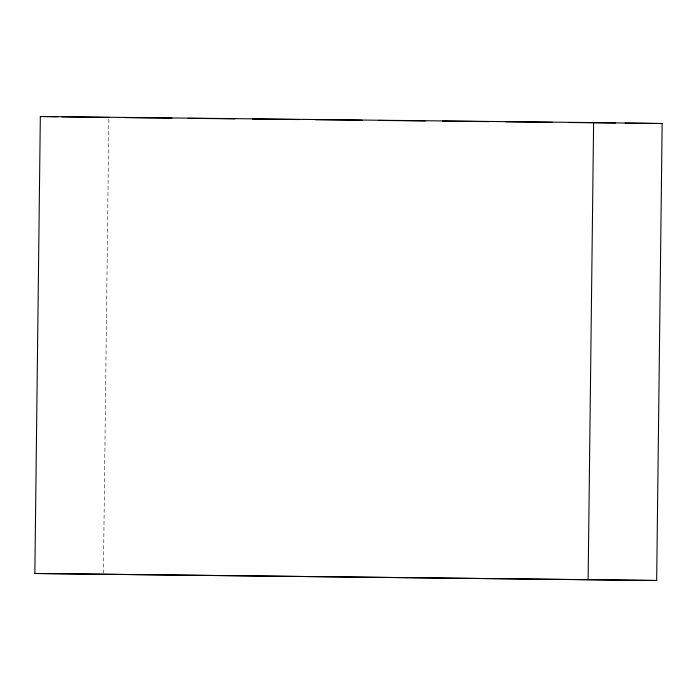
<?xml version="1.0" encoding="UTF-8"?>
<svg xmlns="http://www.w3.org/2000/svg" width="697" height="697" viewBox="0 0 697 697"><rect width="100%" height="100%" fill="white"/><g stroke="black" fill="none" stroke-linecap="round" stroke-linejoin="round"><path stroke-width="0.52" stroke-dasharray="3.48 2.61" d="M103.409 573.326L108.863 118.534"/><path stroke-width="1.05" d="M34.85 573.474L40.33 116.512L593.609 122.594L662.15 123.526L656.67 580.488L34.85 573.474L656.67 580.488M588.129 579.547L593.609 122.594M125.181 117.627L171.924 118.141M188.225 118.324L234.967 118.838M252.358 119.03L299.1 119.544M315.401 119.718L362.144 120.233M378.445 120.415L425.187 120.93M442.578 121.112L489.32 121.626M505.621 121.809L552.364 122.323M568.665 122.506L615.407 123.012M625.192 123.125L662.15 123.526M40.33 116.512L57.738 116.748M62.094 116.808L108.871 117.453"/></g></svg>
